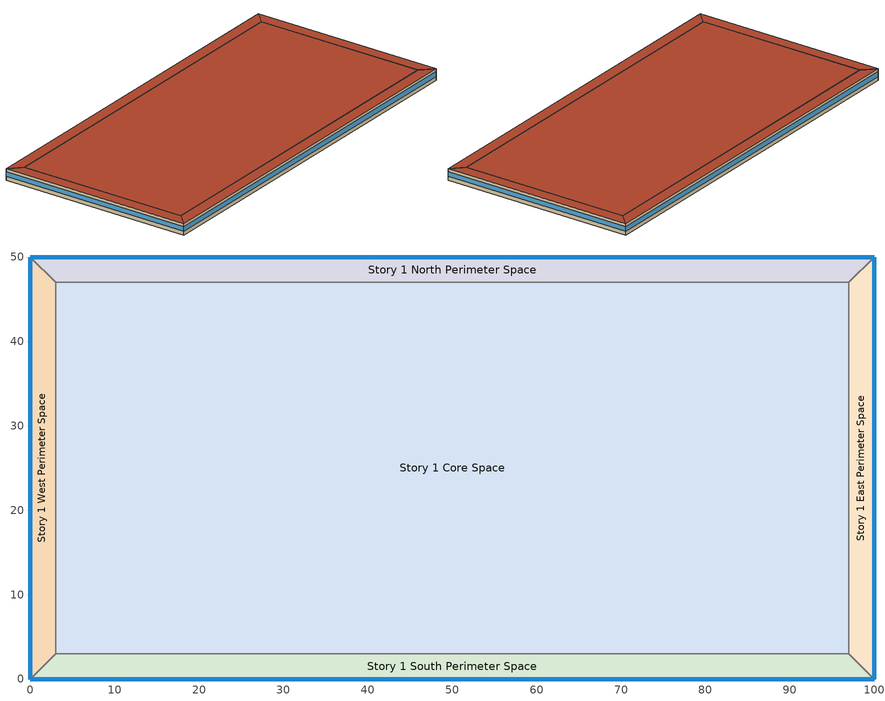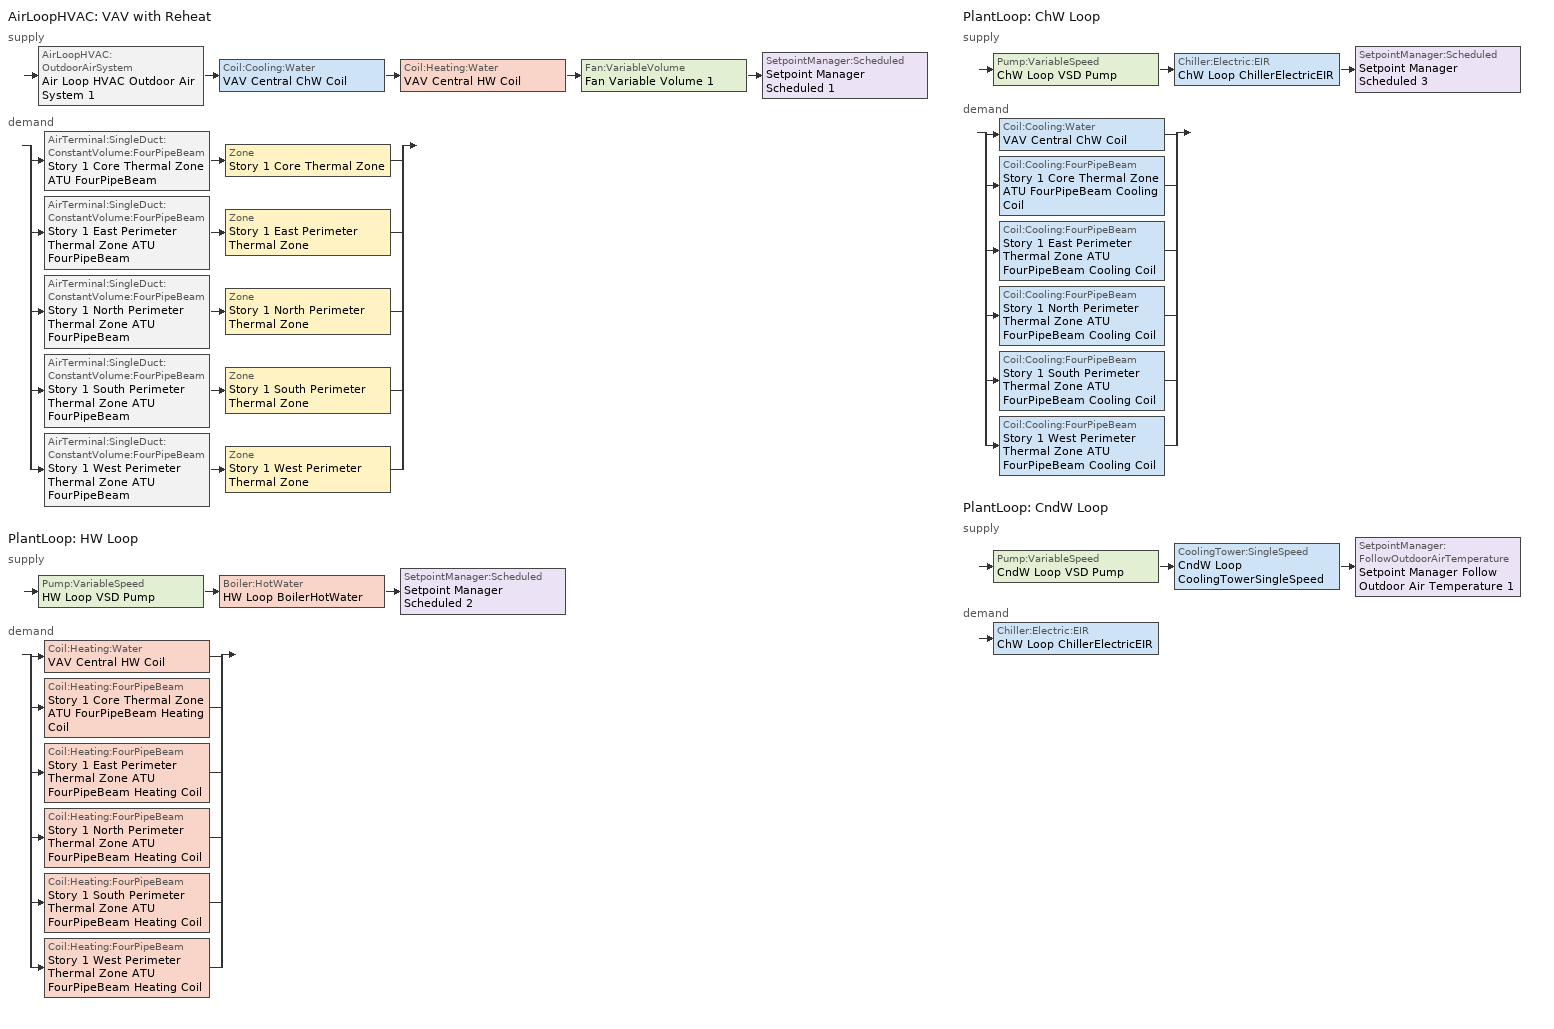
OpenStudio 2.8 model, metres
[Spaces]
Story 1 West Perimeter Space
 floor ground: 0,0 0,50 3,47 3,3 z0
 wall outside: 0,50 0,0 z0:3
 wall to Story 1 North Perimeter Space: 3,47 0,50 z0:3
 wall to Story 1 Core Space: 3,3 3,47 z0:3
 wall to Story 1 South Perimeter Space: 0,0 3,3 z0:3
 window: 0,49.97 0,0.03 z1:2.2
 roof outside: 3,3 3,47 0,50 0,0 z3
Story 1 North Perimeter Space
 floor ground: 0,50 100,50 97,47 3,47 z0
 wall outside: 100,50 0,50 z0:3
 wall to Story 1 East Perimeter Space: 97,47 100,50 z0:3
 wall to Story 1 Core Space: 3,47 97,47 z0:3
 window: 99.97,50 0.03,50 z1:2.2
 roof outside: 3,47 97,47 100,50 0,50 z3
Story 1 East Perimeter Space
 floor ground: 100,50 100,0 97,3 97,47 z0
 wall outside: 100,0 100,50 z0:3
 wall to Story 1 South Perimeter Space: 97,3 100,0 z0:3
 wall to Story 1 Core Space: 97,47 97,3 z0:3
 window: 100,0.03 100,49.97 z1:2.2
 roof outside: 97,47 97,3 100,0 100,50 z3
Story 1 South Perimeter Space
 floor ground: 100,0 0,0 3,3 97,3 z0
 wall outside: 0,0 100,0 z0:3
 wall to Story 1 Core Space: 97,3 3,3 z0:3
 window: 0.03,0 99.97,0 z1:2.2
 roof outside: 97,3 3,3 0,0 100,0 z3
Story 1 Core Space
 floor ground: 3,3 3,47 97,47 97,3 z0
 roof outside: 97,3 97,47 3,47 3,3 z3
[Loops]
AirLoopHVAC 'VAV with Reheat'
 supply: AirLoopHVAC:OutdoorAirSystem 'Air Loop HVAC Outdoor Air System 1' > Coil:Cooling:Water 'VAV Central ChW Coil' > Coil:Heating:Water 'VAV Central HW Coil' > Fan:VariableVolume 'Fan Variable Volume 1' > SetpointManager:Scheduled 'Setpoint Manager Scheduled 1'
 demand: split
  | AirTerminal:SingleDuct:ConstantVolume:FourPipeBeam 'Story 1 Core Thermal Zone ATU FourPipeBeam' > Zone 'Story 1 Core Thermal Zone'
  | AirTerminal:SingleDuct:ConstantVolume:FourPipeBeam 'Story 1 East Perimeter Thermal Zone ATU FourPipeBeam' > Zone 'Story 1 East Perimeter Thermal Zone'
  | AirTerminal:SingleDuct:ConstantVolume:FourPipeBeam 'Story 1 North Perimeter Thermal Zone ATU FourPipeBeam' > Zone 'Story 1 North Perimeter Thermal Zone'
  | AirTerminal:SingleDuct:ConstantVolume:FourPipeBeam 'Story 1 South Perimeter Thermal Zone ATU FourPipeBeam' > Zone 'Story 1 South Perimeter Thermal Zone'
  | AirTerminal:SingleDuct:ConstantVolume:FourPipeBeam 'Story 1 West Perimeter Thermal Zone ATU FourPipeBeam' > Zone 'Story 1 West Perimeter Thermal Zone'
PlantLoop 'HW Loop'
 supply: Pump:VariableSpeed 'HW Loop VSD Pump' > Boiler:HotWater 'HW Loop BoilerHotWater' > SetpointManager:Scheduled 'Setpoint Manager Scheduled 2'
 demand: split
  | Coil:Heating:Water 'VAV Central HW Coil'
  | Coil:Heating:FourPipeBeam 'Story 1 Core Thermal Zone ATU FourPipeBeam Heating Coil'
  | Coil:Heating:FourPipeBeam 'Story 1 East Perimeter Thermal Zone ATU FourPipeBeam Heating Coil'
  | Coil:Heating:FourPipeBeam 'Story 1 North Perimeter Thermal Zone ATU FourPipeBeam Heating Coil'
  | Coil:Heating:FourPipeBeam 'Story 1 South Perimeter Thermal Zone ATU FourPipeBeam Heating Coil'
  | Coil:Heating:FourPipeBeam 'Story 1 West Perimeter Thermal Zone ATU FourPipeBeam Heating Coil'
PlantLoop 'ChW Loop'
 supply: Pump:VariableSpeed 'ChW Loop VSD Pump' > Chiller:Electric:EIR 'ChW Loop ChillerElectricEIR' > SetpointManager:Scheduled 'Setpoint Manager Scheduled 3'
 demand: split
  | Coil:Cooling:Water 'VAV Central ChW Coil'
  | Coil:Cooling:FourPipeBeam 'Story 1 Core Thermal Zone ATU FourPipeBeam Cooling Coil'
  | Coil:Cooling:FourPipeBeam 'Story 1 East Perimeter Thermal Zone ATU FourPipeBeam Cooling Coil'
  | Coil:Cooling:FourPipeBeam 'Story 1 North Perimeter Thermal Zone ATU FourPipeBeam Cooling Coil'
  | Coil:Cooling:FourPipeBeam 'Story 1 South Perimeter Thermal Zone ATU FourPipeBeam Cooling Coil'
  | Coil:Cooling:FourPipeBeam 'Story 1 West Perimeter Thermal Zone ATU FourPipeBeam Cooling Coil'
PlantLoop 'CndW Loop'
 supply: Pump:VariableSpeed 'CndW Loop VSD Pump' > CoolingTower:SingleSpeed 'CndW Loop CoolingTowerSingleSpeed' > SetpointManager:FollowOutdoorAirTemperature 'Setpoint Manager Follow Outdoor Air Temperature 1'
 demand: Chiller:Electric:EIR 'ChW Loop ChillerElectricEIR'
[Building]
Building 1: Space Type=Baseline Model Space Type; Default Construction Set=ASHRAE_189.1-2009_ClimateZone 4-5 (mdoff)_ConstSet
[SizingPeriod:DesignDay] Barometric Pressure {Pa}=98934; Sky Clearness=0; Rain Indicator=0; Snow Indicator=0; Day of Month=21; Daylight Saving Time Indicator=0; Humidity Indicating Type=Wetbulb; Dry-Bulb Temperature Range Modifier Type=DefaultMultipliers
Name | Maximum Dry-Bulb Temperature {C} | Daily Dry-Bulb Temperature Range {deltaC} | Humidity Indicating Conditions at Maximum Dry-Bulb | Wind Speed {m/s} | Wind Direction {deg} | Month | Day Type | Solar Model Indicator | ASHRAE Taub | ASHRAE Taud
Chicago Ohare Intl Ap Ann Clg .4% Condns DB=>MWB | 33.3 | 10.5 | 23.7 | 5.2 | 230 | 7 | SummerDesignDay | ASHRAETau | 0.455 | 2.05
Chicago Ohare Intl Ap Ann Htg 99.6% Condns DB | -20 | 0 | -20 | 4.9 | 270 | 1 | WinterDesignDay | ASHRAEClearSky
[DefaultConstructionSet]
ASHRAE_189.1-2009_ClimateZone 4-5 (mdoff)_ConstSet: Default Exterior Surface Constructions=ASHRAE_189.1-2009_ClimateZone 4-5 (mdoff)_Exterior_DefSurfCons; Default Interior Surface Constructions=000_Interior_DefSurfCons; Default Ground Contact Surface Constructions=000_Ground_DefSurfCons; Default Exterior SubSurface Constructions=ASHRAE_189.1-2009_ClimateZone 4-5 (mdoff)_Exterior_DefSubCons; Default Interior SubSurface Constructions=000_Interior_DefSubCons; Interior Partition Construction=000_Interior Partition
[DefaultSurfaceConstructions]
Name | Floor Construction | Wall Construction | Roof Ceiling Construction
ASHRAE_189.1-2009_ClimateZone 4-5 (mdoff)_Exterior_DefSurfCons | 000_ExtSlabCarpet_4in_ClimateZone 1-8 | ASHRAE_189.1-2009_ExtWall_SteelFrame_ClimateZone 4-8 | ASHRAE_189.1-2009_ExtRoof_IEAD_ClimateZone 2-5
000_Interior_DefSurfCons | 000_Interior Floor | 000_Interior Wall | 000_Interior Ceiling
000_Ground_DefSurfCons | 000_ExtSlabCarpet_4in_ClimateZone 1-8 | 000_ExtSlabCarpet_4in_ClimateZone 1-8 | 000_ExtSlabCarpet_4in_ClimateZone 1-8
[DefaultSubSurfaceConstructions] Glass Door Construction=000_Exterior Window; Skylight Construction=000_Exterior Window; Tubular Daylight Dome Construction=000_Interior Window; Tubular Daylight Diffuser Construction=000_Interior Window
Name | Fixed Window Construction | Operable Window Construction | Door Construction
ASHRAE_189.1-2009_ClimateZone 4-5 (mdoff)_Exterior_DefSubCons | ASHRAE_189.1-2009_ExtWindow_ClimateZone 4-5 | ASHRAE_189.1-2009_ExtWindow_ClimateZone 4-5 | 000_Exterior Door
000_Interior_DefSubCons | 000_Interior Window | 000_Interior Window | 000_Interior Door
[Construction]
000_Interior Partition; 000_Interior Door: 000_G05 25mm wood
000_ExtSlabCarpet_4in_ClimateZone 1-8: MAT-CC05 4 HW CONCRETE, CP02 CARPET PAD
ASHRAE_189.1-2009_ExtWall_SteelFrame_ClimateZone 4-8: MAT-SHEATH, Wall Insulation [39], 1/2IN Gypsum
ASHRAE_189.1-2009_ExtRoof_IEAD_ClimateZone 2-5: Roof Membrane, Roof Insulation [21], Metal Decking
000_Interior Floor: 000_F16 Acoustic tile, 000_F05 Ceiling air space resistance, 000_M11 100mm lightweight concrete
000_Interior Wall: 000_G01a 19mm gypsum board, 000_F04 Wall air space resistance, 000_G01a 19mm gypsum board
000_Interior Ceiling: 000_M11 100mm lightweight concrete, 000_F05 Ceiling air space resistance, 000_F16 Acoustic tile
ASHRAE_189.1-2009_ExtWindow_ClimateZone 4-5: Theoretical Glass [207]
000_Exterior Door: 000_F08 Metal surface, 000_I01 25mm insulation board
000_Exterior Window: 000_Clear 3mm, 000_Air 13mm, 000_Clear 3mm
000_Interior Window: 000_Clear 3mm
[Material]
Name | Roughness | Thickness | Conductivity | Density | Specific Heat | Thermal Absorptance | Solar Absorptance | Visible Absorptance
000_G05 25mm wood | MediumSmooth | 0.0254 | 0.15 | 608 | 1630
MAT-CC05 4 HW CONCRETE | Rough | 0.1016 | 1.311 | 2240 | 836.8 | 0.9 | 0.7 | 0.7
Wall Insulation [39] | MediumRough | 0.1184 | 0.045 | 265 | 836.8 | 0.9 | 0.7 | 0.7
1/2IN Gypsum | Smooth | 0.0127 | 0.16 | 784.9 | 830 | 0.9 | 0.92 | 0.92
Roof Membrane | VeryRough | 0.0095 | 0.16 | 1121.29 | 1460 | 0.9 | 0.7 | 0.7
Roof Insulation [21] | MediumRough | 0.2105 | 0.049 | 265 | 836.8 | 0.9 | 0.7 | 0.7
Metal Decking | MediumSmooth | 0.0015 | 45.006 | 7680 | 418.4 | 0.9 | 0.7 | 0.3
000_F16 Acoustic tile | MediumSmooth | 0.0191 | 0.06 | 368 | 590
000_M11 100mm lightweight concrete | MediumRough | 0.1016 | 0.53 | 1280 | 840
000_G01a 19mm gypsum board | MediumSmooth | 0.019 | 0.16 | 800 | 1090
000_F08 Metal surface | Smooth | 0.0008 | 45.28 | 7824 | 500
000_I01 25mm insulation board | MediumRough | 0.0254 | 0.03 | 43 | 1210
[Material:NoMass] Thermal Absorptance=0.9; Solar Absorptance=0.7
Name | Roughness | Thermal Resistance | Visible Absorptance
CP02 CARPET PAD | VeryRough | 0.2165 | 0.8
MAT-SHEATH | Rough | 0.3626 | 0.7
[Material:AirGap]
Name | Thermal Resistance
000_F05 Ceiling air space resistance | 0.18
000_F04 Wall air space resistance | 0.15
[WindowMaterial:Glazing] Optical Data Type=SpectralAverage; Thickness=0.003; Infrared Transmittance at Normal Incidence=0
Name | Solar Transmittance at Normal Incidence | Front Side Solar Reflectance at Normal Incidence | Back Side Solar Reflectance at Normal Incidence | Visible Transmittance at Normal Incidence | Front Side Visible Reflectance at Normal Incidence | Back Side Visible Reflectance at Normal Incidence | Front Side Infrared Hemispherical Emissivity | Back Side Infrared Hemispherical Emissivity | Conductivity | Dirt Correction Factor for Solar and Visible Transmittance | Solar Diffusing
Theoretical Glass [207] | 0.3311 | 0.6189 | 0.6189 | 0.44 | 0.51 | 0.51 | 0.9 | 0.9 | 0.0133 | 1 | No
000_Clear 3mm | 0.837 | 0.075 | 0.075 | 0.898 | 0.081 | 0.081 | 0.84 | 0.84 | 0.9
[WindowMaterial:Gas]
000_Air 13mm: Gas Type=Air; Thickness=0.0127
[BuildingStory]
Story 1: Nominal Z Coordinate {m}=0; Nominal Floor to Floor Height {m}=3
[Space] Building Story=Story 1
Name | Thermal Zone
Story 1 West Perimeter Space | Story 1 West Perimeter Thermal Zone
Story 1 North Perimeter Space | Story 1 North Perimeter Thermal Zone
Story 1 East Perimeter Space | Story 1 East Perimeter Thermal Zone
Story 1 South Perimeter Space | Story 1 South Perimeter Thermal Zone
Story 1 Core Space | Story 1 Core Thermal Zone
[ThermalZone] Use Ideal Air Loads=No
Name | Thermostat
Story 1 Core Thermal Zone | Thermostat Setpoint Dual Setpoint 1
Story 1 East Perimeter Thermal Zone | Thermostat Setpoint Dual Setpoint 2
Story 1 North Perimeter Thermal Zone | Thermostat Setpoint Dual Setpoint 3
Story 1 South Perimeter Thermal Zone | Thermostat Setpoint Dual Setpoint 4
Story 1 West Perimeter Thermal Zone | Thermostat Setpoint Dual Setpoint 5
[Sizing:Zone] Zone Cooling Design Supply Air Temperature Input Method=SupplyAirTemperature; Zone Cooling Design Supply Air Temperature {C}=14; Zone Cooling Design Supply Air Temperature Difference {deltaC}=11.11; Zone Heating Design Supply Air Temperature Input Method=SupplyAirTemperature; Zone Heating Design Supply Air Temperature {C}=40; Zone Heating Design Supply Air Temperature Difference {deltaC}=11.11; Zone Cooling Design Supply Air Humidity Ratio {kg-H2O/kg-air}=0.0085; Zone Heating Design Supply Air Humidity Ratio {kg-H2O/kg-air}=0.008; Cooling Design Air Flow Method=DesignDay; Heating Design Air Flow Method=DesignDay; Account for Dedicated Outdoor Air System=No; Dedicated Outdoor Air System Control Strategy=NeutralSupplyAir; Dedicated Outdoor Air Low Setpoint Temperature for Design {C}=autosize; Dedicated Outdoor Air High Setpoint Temperature for Design {C}=autosize
Story 1 Core Thermal Zone; Story 1 East Perimeter Thermal Zone; Story 1 North Perimeter Thermal Zone; Story 1 South Perimeter Thermal Zone; Story 1 West Perimeter Thermal Zone
[Zone equipment]
Story 1 Core Thermal Zone: Story 1 Core Thermal Zone ATU FourPipeBeam
Story 1 East Perimeter Thermal Zone: Story 1 East Perimeter Thermal Zone ATU FourPipeBeam
Story 1 North Perimeter Thermal Zone: Story 1 North Perimeter Thermal Zone ATU FourPipeBeam
Story 1 South Perimeter Thermal Zone: Story 1 South Perimeter Thermal Zone ATU FourPipeBeam
Story 1 West Perimeter Thermal Zone: Story 1 West Perimeter Thermal Zone ATU FourPipeBeam
[AirLoopHVAC]
VAV with Reheat: Availability Schedule=Always On Discrete; Design Supply Air Flow Rate {m3/s}=AutoSize
[Sizing:System]
VAV with Reheat: Type of Load to Size On=Sensible; Design Outdoor Air Flow Rate {m3/s}=Autosize; Central Heating Maximum System Air Flow Ratio=0.3; Preheat Design Temperature {C}=7; Preheat Design Humidity Ratio {kg-H2O/kg-Air}=0.008; Precool Design Temperature {C}=12.8; Precool Design Humidity Ratio {kg-H2O/kg-Air}=0.008; Central Cooling Design Supply Air Temperature {C}=12.8; Central Heating Design Supply Air Temperature {C}=12.8; Sizing Option=NonCoincident; 100% Outdoor Air in Cooling=Yes; 100% Outdoor Air in Heating=Yes; Central Cooling Design Supply Air Humidity Ratio {kg-H2O/kg-Air}=0.0085; Central Heating Design Supply Air Humidity Ratio {kg-H2O/kg-Air}=0.008; Cooling Design Air Flow Method=DesignDay; Cooling Design Air Flow Rate {m3/s}=0; Heating Design Air Flow Method=DesignDay; Heating Design Air Flow Rate {m3/s}=0; System Outdoor Air Method=ZoneSum; Zone Maximum Outdoor Air Fraction=1; Cooling Supply Air Flow Rate Per Floor Area {m3/s-m2}=0.00996765; Cooling Fraction of Autosized Cooling Supply Air Flow Rate=1; Cooling Supply Air Flow Rate Per Unit Cooling Capacity {m3/s-W}=3.94755e-05; Heating Supply Air Flow Rate Per Floor Area {m3/s-m2}=0.00996765; Heating Fraction of Autosized Heating Supply Air Flow Rate=1; Heating Fraction of Autosized Cooling Supply Air Flow Rate=1; Heating Supply Air Flow Rate Per Unit Heating Capacity {m3/s-W}=3.15882e-05; Cooling Design Capacity Method=CoolingDesignCapacity; Cooling Design Capacity {W}=autosize; Cooling Design Capacity Per Floor Area {W/m2}=234.7; Fraction of Autosized Cooling Design Capacity=1; Heating Design Capacity Method=HeatingDesignCapacity; Heating Design Capacity {W}=autosize; Heating Design Capacity Per Floor Area {W/m2}=157; Fraction of Autosized Heating Design Capacity=1; Central Cooling Capacity Control Method=OnOff
[Fan:VariableVolume]
Fan Variable Volume 1: Availability Schedule=Always On Discrete; Fan Total Efficiency=0.6045; Pressure Rise {Pa}=500; Maximum Flow Rate {m3/s}=Autosize; Fan Power Minimum Flow Rate Input Method=FixedFlowRate; Fan Power Minimum Flow Fraction=0; Fan Power Minimum Air Flow Rate {m3/s}=0; Motor Efficiency=0.93; Motor In Airstream Fraction=1; Fan Power Coefficient 1=0.0407599; Fan Power Coefficient 2=0.088045; Fan Power Coefficient 3=-0.0729261; Fan Power Coefficient 4=0.94374; Fan Power Coefficient 5=0
[Coil:Heating:Water]
VAV Central HW Coil: Availability Schedule=Always On Discrete
[Coil:Cooling:Water]
VAV Central ChW Coil: Availability Schedule=Always On Discrete
[SetpointManager:Scheduled] Control Variable=Temperature
Name | Schedule | Setpoint Node or NodeList
Setpoint Manager Scheduled 1 | Deck_Temperature
Setpoint Manager Scheduled 2 | Hot_Water_Temperature | HW Loop Supply Outlet Node
Setpoint Manager Scheduled 3 | Chilled_Water_Temperature | ChW Loop Supply Outlet Node
[Controller:OutdoorAir]
Controller Outdoor Air 1: Minimum Outdoor Air Flow Rate {m3/s}=0; Maximum Outdoor Air Flow Rate {m3/s}=Autosize; Economizer Control Type=NoEconomizer; Economizer Control Action Type=ModulateFlow; Economizer Maximum Limit Dry-Bulb Temperature {C}=28; Economizer Maximum Limit Enthalpy {J/kg}=64000; Economizer Minimum Limit Dry-Bulb Temperature {C}=-100; Lockout Type=NoLockout; Minimum Limit Type=FixedMinimum; Controller Mechanical Ventilation=Controller Mechanical Ventilation 1; High Humidity Control=No; Heat Recovery Bypass Control Type=BypassWhenWithinEconomizerLimits
[Controller:MechanicalVentilation]
Controller Mechanical Ventilation 1: Availability Schedule=Always On Discrete; System Outdoor Air Method=ZoneSum
[AirLoopHVAC:OutdoorAirSystem]
Air Loop HVAC Outdoor Air System 1: Controller=Controller Outdoor Air 1
[PlantLoop] Glycol Concentration=0; Plant Loop Volume {m3}=Autocalculate; Load Distribution Scheme=Optimal
Name | Fluid Type
HW Loop | Water
ChW Loop; CndW Loop
[Sizing:Plant] Sizing Option=NonCoincident; Zone Timesteps in Averaging Window=1; Coincident Sizing Factor Mode=None
Name | Loop Type | Design Loop Exit Temperature {C} | Loop Design Temperature Difference {deltaC}
HW Loop | Heating | 82 | 11
ChW Loop | Cooling | 7.22 | 6.67
CndW Loop | Condenser | 29.4 | 5.6
[Pump:VariableSpeed] Pump Control Type=Intermittent; Skin Loss Radiative Fraction=0.5; Design Power Sizing Method=PowerPerFlowPerPressure; Design Electric Power per Unit Flow Rate {W/(m3/s)}=348701.1; Design Shaft Power per Unit Flow Rate per Unit Head {W-s/m3-Pa}=1.28205; Design Minimum Flow Rate Fraction=0
HW Loop VSD Pump; ChW Loop VSD Pump; CndW Loop VSD Pump
[Boiler:HotWater]
HW Loop BoilerHotWater: Efficiency Curve Temperature Evaluation Variable=LeavingBoiler; Normalized Boiler Efficiency Curve=Boiler Efficiency; Water Outlet Upper Temperature Limit {C}=99; Boiler Flow Mode=ConstantFlow; Parasitic Electric Load {W}=0; Sizing Factor=1
[Controller:WaterCoil] Minimum Actuated Flow {m3/s}=0
Name | Water Coil | Action
Controller Water Coil 1 | VAV Central HW Coil | Normal
Controller Water Coil 2 | VAV Central ChW Coil | Reverse
[Chiller:Electric:EIR]
ChW Loop ChillerElectricEIR: Reference Capacity {W}=Autosize; Reference COP {W/W}=5.5; Cooling Capacity Function of Temperature Curve=Curve Biquadratic 1; Electric Input to Cooling Output Ratio Function of Temperature Curve=Curve Biquadratic 2; Electric Input to Cooling Output Ratio Function of Part Load Ratio Curve=Curve Quadratic 1; Condenser Type=WaterCooled; Design Heat Recovery Water Flow Rate {m3/s}=0; Sizing Factor=1; Basin Heater Capacity {W/K}=0; Basin Heater Setpoint Temperature {C}=10
[CoolingTower:SingleSpeed]
CndW Loop CoolingTowerSingleSpeed: Design Water Flow Rate {m3/s}=autosize; Design Air Flow Rate {m3/s}=autosize; Fan Power at Design Air Flow Rate {W}=autosize; U-Factor Times Area Value at Design Air Flow Rate {W/K}=autosize; Air Flow Rate in Free Convection Regime {m3/s}=autosize; U-Factor Times Area Value at Free Convection Air Flow Rate {W/K}=autosize; Performance Input Method=UFactorTimesAreaAndDesignWaterFlowRate; Free Convection Capacity {W}=0; Basin Heater Capacity {W/K}=0; Evaporation Loss Mode=LossFactor; Evaporation Loss Factor {percent/K}=0.2; Drift Loss Percent {percent}=0.008; Blowdown Calculation Mode=ConcentrationRatio; Blowdown Concentration Ratio=3; Capacity Control=FanCycling; Number of Cells=1; Cell Control=MinimalCell; Cell Minimum  Water Flow Rate Fraction=0.33; Cell Maximum Water Flow Rate Fraction=2.5; Sizing Factor=1; Free Convection Air Flow Rate Sizing Factor=0.1; Free Convection U-Factor Times Area Value Sizing Factor=0.1; Heat Rejection Capacity and Nominal Capacity Sizing Ratio=1.25; Free Convection Nominal Capacity Sizing Factor=0.1; Design Inlet Air Dry-Bulb Temperature {C}=35; Design Inlet Air Wet-Bulb Temperature {C}=25.6; Design Approach Temperature {deltaC}=autosize; Design Range Temperature {deltaC}=autosize
[SetpointManager:FollowOutdoorAirTemperature]
Setpoint Manager Follow Outdoor Air Temperature 1: Control Variable=Temperature; Reference Temperature Type=OutdoorAirWetBulb; Offset Temperature Difference {deltaC}=1.5; Maximum Setpoint Temperature {C}=80; Minimum Setpoint Temperature {C}=6; Setpoint Node or NodeList=CndW Loop Supply Outlet Node
[ThermostatSetpoint:DualSetpoint] Heating Setpoint Temperature Schedule=Heating Sch; Cooling Setpoint Temperature Schedule=Cooling Sch
Thermostat Setpoint Dual Setpoint 1; Thermostat Setpoint Dual Setpoint 2; Thermostat Setpoint Dual Setpoint 3; Thermostat Setpoint Dual Setpoint 4; Thermostat Setpoint Dual Setpoint 5
[SpaceType]
Baseline Model Space Type: Default Schedule Set=Baseline Model Schedule Set; Design Specification Outdoor Air Object=Baseline Model OA
[DefaultScheduleSet]
Baseline Model Schedule Set: Number of People Schedule=Baseline Model People Lights and Equipment Schedule; People Activity Level Schedule=Baseline Model People Activity Schedule; Lighting Schedule=Baseline Model People Lights and Equipment Schedule; Electric Equipment Schedule=Baseline Model People Lights and Equipment Schedule; Infiltration Schedule=Baseline Model Infiltration Schedule
[DesignSpecification:OutdoorAir]
Baseline Model OA: Outdoor Air Method=Sum; Outdoor Air Flow per Person {m3/s-person}=0.00943895
[SpaceInfiltration:DesignFlowRate]
Baseline Model Infiltration: Space or SpaceType=Baseline Model Space Type; Design Flow Rate Calculation Method=Flow/ExteriorArea; Flow per Exterior Surface Area {m3/s-m2}=0.0003048
[People:Definition]
Baseline Model People Definition: Number of People Calculation Method=People/Area; People per Space Floor Area {person/m2}=0.0538196; Fraction Radiant=0.3
[People]
Baseline Model People: People Definition=Baseline Model People Definition; Space or SpaceType=Baseline Model Space Type; Multiplier=1
[Lights:Definition]
Baseline Model Lights Definition: Design Level Calculation Method=Watts/Area; Watts per Space Floor Area {W/m2}=10.7639
[Lights]
Baseline Model Lights: Lights Definition=Baseline Model Lights Definition; Space or SpaceType=Baseline Model Space Type; Fraction Replaceable=1
[ElectricEquipment:Definition]
Baseline Model Electric Equipment Definition: Design Level Calculation Method=Watts/Area; Watts per Space Floor Area {W/m2}=10.7639
[ElectricEquipment]
Baseline Model Electric Equipment: Electric Equipment Definition=Baseline Model Electric Equipment Definition; Space or SpaceType=Baseline Model Space Type
[Coil:Cooling:FourPipeBeam] Beam Cooling Capacity Chilled Water Flow Modification Factor Curve=CapModFuncOfWaterFlow
Name | Beam Cooling Capacity Temperature Difference Modification Factor Curve | Beam Cooling Capacity Air Flow Modification Factor Curve
Story 1 Core Thermal Zone ATU FourPipeBeam Cooling Coil | CapModFuncOfTempDiff | CoolCapModFuncOfSAFlow
Story 1 East Perimeter Thermal Zone ATU FourPipeBeam Cooling Coil | CapModFuncOfTempDiff 2 | CoolCapModFuncOfSAFlow 1
Story 1 North Perimeter Thermal Zone ATU FourPipeBeam Cooling Coil | CapModFuncOfTempDiff 4 | CoolCapModFuncOfSAFlow 2
Story 1 South Perimeter Thermal Zone ATU FourPipeBeam Cooling Coil | CapModFuncOfTempDiff 6 | CoolCapModFuncOfSAFlow 3
Story 1 West Perimeter Thermal Zone ATU FourPipeBeam Cooling Coil | CapModFuncOfTempDiff 8 | CoolCapModFuncOfSAFlow 4
[Coil:Heating:FourPipeBeam]
Name | Beam Heating Capacity Temperature Difference Modification Factor Curve | Beam Heating Capacity Air Flow Modification Factor Curve | Beam Heating Capacity Hot Water Flow Modification Factor Curve
Story 1 Core Thermal Zone ATU FourPipeBeam Heating Coil | CapModFuncOfTempDiff 1 | HeatCapModFuncOfSAFlow | CapModFuncOfWaterFlow 2
Story 1 East Perimeter Thermal Zone ATU FourPipeBeam Heating Coil | CapModFuncOfTempDiff 3 | HeatCapModFuncOfSAFlow 1 | CapModFuncOfWaterFlow 4
Story 1 North Perimeter Thermal Zone ATU FourPipeBeam Heating Coil | CapModFuncOfTempDiff 5 | HeatCapModFuncOfSAFlow 2 | CapModFuncOfWaterFlow 6
Story 1 South Perimeter Thermal Zone ATU FourPipeBeam Heating Coil | CapModFuncOfTempDiff 7 | HeatCapModFuncOfSAFlow 3 | CapModFuncOfWaterFlow 8
Story 1 West Perimeter Thermal Zone ATU FourPipeBeam Heating Coil | CapModFuncOfTempDiff 9 | HeatCapModFuncOfSAFlow 4 | CapModFuncOfWaterFlow 10
[AirTerminal:SingleDuct:ConstantVolume:FourPipeBeam] Primary Air Availability Schedule=Always On Discrete; Cooling Availability Schedule=Always On Discrete; Heating Availability Schedule=Always On Discrete; Design Primary Air Volume Flow Rate {m3/s}=autosize; Design Chilled Water Volume Flow Rate {m3/s}=autosize; Design Hot Water Volume Flow Rate {m3/s}=autosize; Zone Total Beam Length {m}=autosize
Name | Cooling Coil | Heating Coil
Story 1 Core Thermal Zone ATU FourPipeBeam | Story 1 Core Thermal Zone ATU FourPipeBeam Cooling Coil | Story 1 Core Thermal Zone ATU FourPipeBeam Heating Coil
Story 1 East Perimeter Thermal Zone ATU FourPipeBeam | Story 1 East Perimeter Thermal Zone ATU FourPipeBeam Cooling Coil | Story 1 East Perimeter Thermal Zone ATU FourPipeBeam Heating Coil
Story 1 North Perimeter Thermal Zone ATU FourPipeBeam | Story 1 North Perimeter Thermal Zone ATU FourPipeBeam Cooling Coil | Story 1 North Perimeter Thermal Zone ATU FourPipeBeam Heating Coil
Story 1 South Perimeter Thermal Zone ATU FourPipeBeam | Story 1 South Perimeter Thermal Zone ATU FourPipeBeam Cooling Coil | Story 1 South Perimeter Thermal Zone ATU FourPipeBeam Heating Coil
Story 1 West Perimeter Thermal Zone ATU FourPipeBeam | Story 1 West Perimeter Thermal Zone ATU FourPipeBeam Cooling Coil | Story 1 West Perimeter Thermal Zone ATU FourPipeBeam Heating Coil
[Schedule:Constant]
Always On Discrete: Value=1
[Schedule:Ruleset]
Name | Default Day Schedule | Summer Design Day Schedule | Winter Design Day Schedule
Deck_Temperature | Deck_Temperature_Default | Deck_Temperature_Summer_Design_Day | Deck_Temperature_Winter_Design_Day
Hot_Water_Temperature | Hot_Water_Temperature_Default | Hot_Water_Temperature_Summer_Design_Day | Hot_Water_Temperature_Winter_Design_Day
Chilled_Water_Temperature | Chilled_Water_Temperature_Default | Chilled_Water_Temperature_Summer_Design_Day | Chilled_Water_Temperature_Winter_Design_Day
Cooling Sch | Cooling Sch Default
Heating Sch | Heating Sch Default
Baseline Model Infiltration Schedule | Baseline Model Infiltration Schedule Schedule All Days | Baseline Model Infiltration Schedule Summer Design Day | Baseline Model Infiltration Schedule Winter Design Day
Baseline Model People Lights and Equipment Schedule | Baseline Model People Lights and Equipment Schedule Schedule Week Day | Baseline Model People Lights and Equipment Schedule Summer Design Day | Baseline Model People Lights and Equipment Schedule Winter Design Day
Baseline Model People Activity Schedule | Baseline Model People Activity Schedule Default
[Schedule:Day]
Deck_Temperature_Default; Deck_Temperature_Summer_Design_Day; Deck_Temperature_Winter_Design_Day: 24, 0, 12.8
Hot_Water_Temperature_Default; Hot_Water_Temperature_Summer_Design_Day; Hot_Water_Temperature_Winter_Design_Day: 24, 0, 67
Chilled_Water_Temperature_Default; Chilled_Water_Temperature_Summer_Design_Day; Chilled_Water_Temperature_Winter_Design_Day: 24, 0, 6.7
Cooling Sch Default: 24, 0, 28
Heating Sch Default: 24, 0, 24
Baseline Model Infiltration Schedule Schedule All Days: 6, 0, 1, 22, 0, 0.25, 24, 0, 1
Baseline Model Infiltration Schedule Winter Design Day; Baseline Model Infiltration Schedule Summer Design Day; Baseline Model People Lights and Equipment Schedule Summer Design Day: 24, 0, 1
Baseline Model People Lights and Equipment Schedule Schedule Week Day: 6, 0, 0, 7, 0, 0.1, 8, 0, 0.2, 12, 0, 0.95, 13, 0, 0.5, 17, 0, 0.95, 18, 0, 0.7, 20, 0, 0.4, 22, 0, 0.1, 24, 0, 0.05
Baseline Model People Lights and Equipment Schedule Winter Design Day; Baseline Model People Lights and Equipment Schedule Schedule Sunday: 24, 0, 0
Baseline Model People Lights and Equipment Schedule Saturday: 6, 0, 0, 8, 0, 0.1, 14, 0, 0.5, 17, 0, 0.1, 24, 0, 0
Baseline Model People Activity Schedule Default: 24, 0, 120
[Curve:Biquadratic]
Name | Coefficient1 Constant | Coefficient2 x | Coefficient3 x**2 | Coefficient4 y | Coefficient5 y**2 | Coefficient6 x*y | Minimum Value of x | Maximum Value of x | Minimum Value of y | Maximum Value of y | Input Unit Type for X | Input Unit Type for Y | Output Unit Type
Boiler Efficiency | 1 | 0 | 0 | 0 | 0 | 0 | 0 | 1 | 0 | 1 | Dimensionless | Dimensionless | Dimensionless
Curve Biquadratic 1 | 0.258 | 0.0389 | -0.000217 | 0.0469 | -0.000943 | -0.000343 | 5 | 10 | 24 | 35
Curve Biquadratic 2 | 0.934 | -0.0582 | 0.0045 | 0.00243 | 0.000486 | -0.00122 | 5 | 10 | 24 | 35
[Curve:Quadratic]
Curve Quadratic 1: Coefficient1 Constant=0.222903; Coefficient2 x=0.313387; Coefficient3 x**2=0.46371; Minimum Value of x=0; Maximum Value of x=1
[Schedule:Rule] Schedule Ruleset=Baseline Model People Lights and Equipment Schedule
Name | Rule Order | Day Schedule | Apply Saturday | Apply Sunday
Baseline Model People Lights and Equipment Schedule Saturday Rule | 1 | Baseline Model People Lights and Equipment Schedule Saturday | Yes
Baseline Model People Lights and Equipment Schedule Sunday Rule | 0 | Baseline Model People Lights and Equipment Schedule Schedule Sunday |  | Yes
[Table:MultiVariableLookup]
CapModFuncOfWaterFlow: EvaluateCurveToLimits, Quadratic, 2.4, 0, 1.33, 0, 2.496, Dimensionless, Dimensionless, 1, 0, 0, 0.05, 0.0024, 0.33333, 1.704, 0.5, 2.04, 0.666667, 2.208, 0.833333, 2.328, 1, 2.4, 1.333333, 2.496
CoolCapModFuncOfSAFlow; CoolCapModFuncOfSAFlow 1; CoolCapModFuncOfSAFlow 2; CoolCapModFuncOfSAFlow 3; CoolCapModFuncOfSAFlow 4: EvaluateCurveToLimits, Quadratic, 0.714, 1.2857, 0.8234, 1.1256, Dimensionless, Dimensionless, 1, 0.714286, 0.823403, 1, 1, 1.2857, 1.1256
HeatCapModFuncOfSAFlow; HeatCapModFuncOfSAFlow 1; HeatCapModFuncOfSAFlow 2; HeatCapModFuncOfSAFlow 3; HeatCapModFuncOfSAFlow 4: EvaluateCurveToLimits, Quadratic, 0.714, 1.2857, 0.8234, 1.0778, Dimensionless, Dimensionless, 1, 0.714286, 0.8554, 1, 1, 1.2857, 1.0778
CapModFuncOfWaterFlow 2; CapModFuncOfWaterFlow 4; CapModFuncOfWaterFlow 6; CapModFuncOfWaterFlow 8; CapModFuncOfWaterFlow 10: EvaluateCurveToLimits, Quadratic, 0, 1.33, 0, 1.04, Dimensionless, Dimensionless, 1, 0, 0, 0.05, 0.001, 0.33333, 0.71, 0.5, 0.85, 0.666667, 0.92, 0.833333, 0.97, 1, 1, 1.333333, 1.04
[Curve:Linear] Coefficient1 Constant=0; Coefficient2 x=1; Minimum Value of x=0; Maximum Value of x=1.5; Minimum Curve Output=0; Maximum Curve Output=1.5
CapModFuncOfTempDiff; CapModFuncOfTempDiff 1; CapModFuncOfTempDiff 2; CapModFuncOfTempDiff 3; CapModFuncOfTempDiff 4; CapModFuncOfTempDiff 5; CapModFuncOfTempDiff 6; CapModFuncOfTempDiff 7; CapModFuncOfTempDiff 8; CapModFuncOfTempDiff 9
